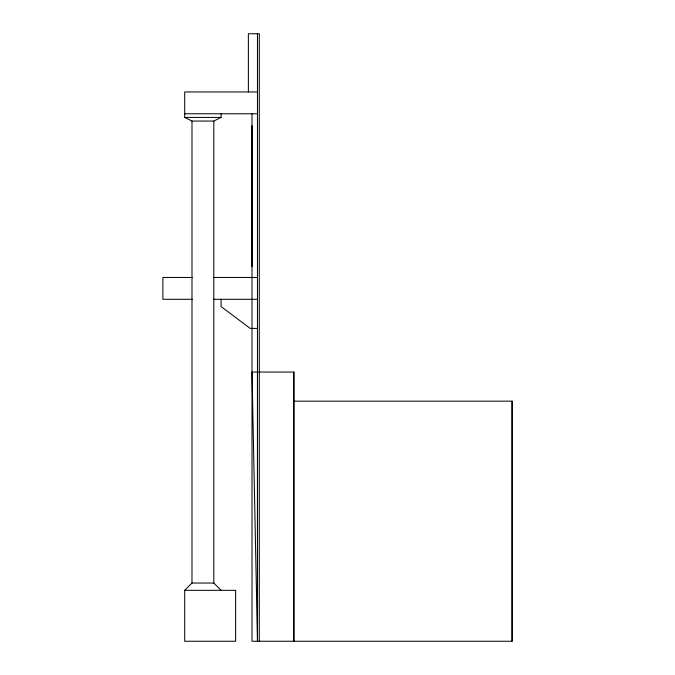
<?xml version="1.0" encoding="UTF-8"?>
<svg xmlns="http://www.w3.org/2000/svg" width="675" height="675" viewBox="0 0 675 675"><rect width="100%" height="100%" fill="white"/><g stroke="black" fill="none" stroke-linecap="round" stroke-linejoin="round"><path stroke-width="1.01" d="M252.011 266.566L252.011 125.719M257.47 641.191L257.47 372.06L252.011 372.06L257.47 641.25L257.47 33.75M293.844 372.06L293.844 641.25L293.844 372.06L258.508 372.06M252.011 113.906L252.011 641.25L512.114 641.25L512.114 401.161L293.844 401.161M184.714 590.321L235.642 590.321L235.642 641.25L184.714 641.25L184.714 590.321L191.987 583.048L191.987 121.053L184.714 117.416L184.714 91.952L257.47 91.952M191.987 121.053L213.815 121.053L221.096 117.416L221.096 113.78M184.714 113.78L257.47 113.78M184.714 117.416L221.096 117.416M192.316 277.476L162.886 277.476L162.886 299.303L192.316 299.303M213.334 277.476L257.47 277.476M213.334 299.303L257.47 299.303M257.47 328.404L250.197 328.404L221.096 306.577L221.096 299.303M191.987 583.048L213.815 583.048L221.096 590.321M512.114 401.161L512.114 641.25M259.293 641.25L259.293 33.75L248.375 33.75L248.375 91.952M213.815 121.053L213.815 583.048"/></g></svg>
